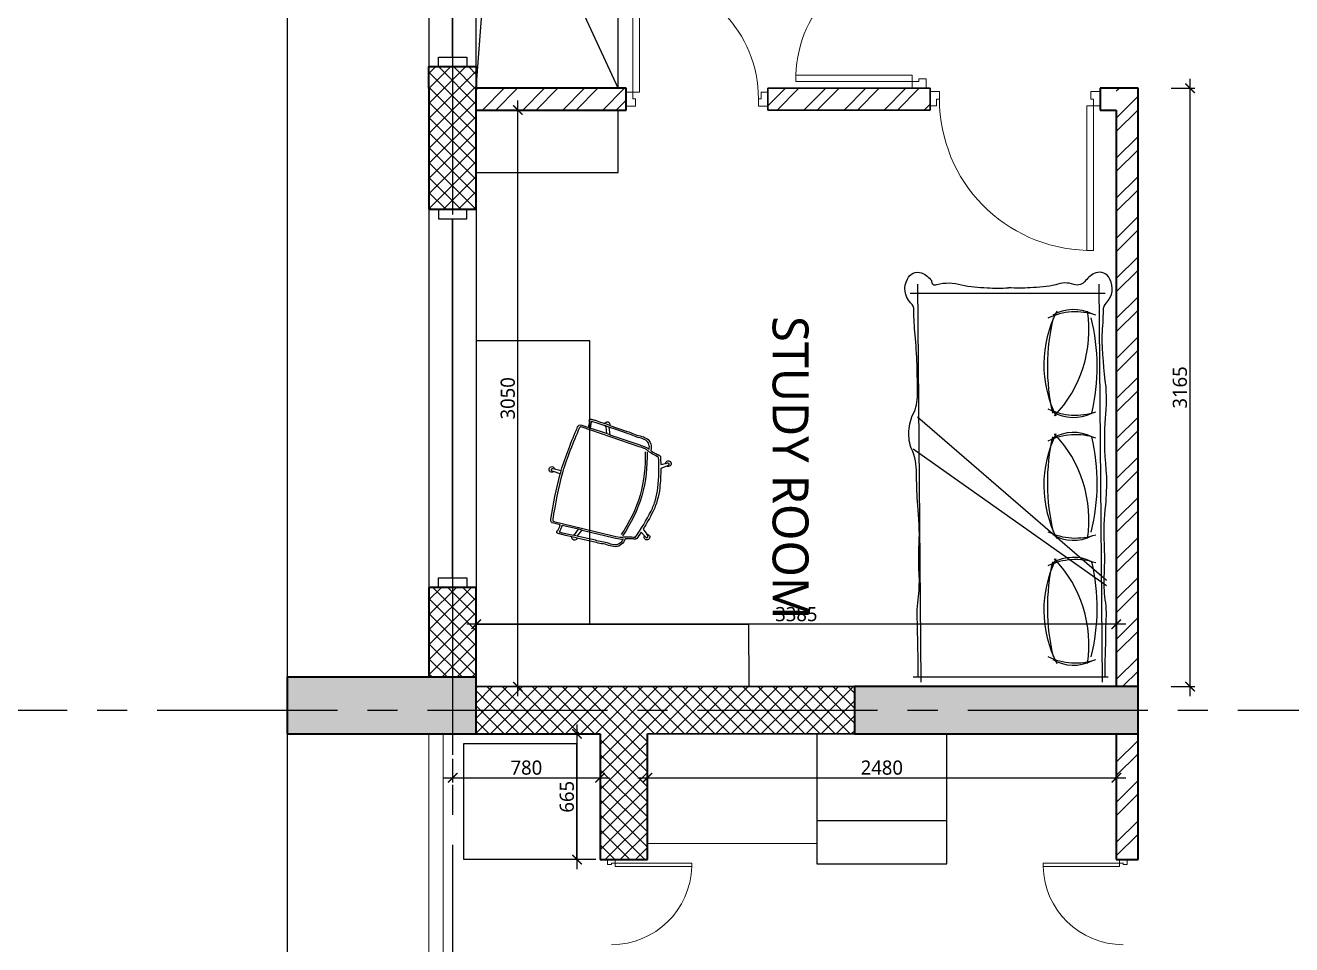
# Model space of a CAD drawing. Header units: millimetres. Extents: x -2409243 to -2334937, y -643723 to -441957.
# Drawn here: x -2398733 to -2392036, y -557372 to -552509 of the extents above; entities that cross this region are included whole.
import ezdxf

# ---------------------------------------------------------------- set-up
doc = ezdxf.new("R2010")
doc.units = ezdxf.units.MM
doc.header["$MEASUREMENT"] = 0
doc.header["$PDMODE"] = 67
doc.linetypes.add('CENTER2', pattern=[28.575, 19.05, -3.175, 3.175, -3.175])
doc.linetypes.add('DASHED', pattern=[0.75, 0.5, -0.25])
for name, color, linetype in [('A-Anno-Grid Lines', 154, 'Continuous'), ('A-Railing', 4, 'Continuous'), ('A-Sanitory', 181, 'Continuous'), ('A-Wall Patt', 8, 'Continuous'), ('A-Window', 4, 'Continuous'), ('S-Conc Patt', 9, 'Continuous'), ('TAGS', 7, 'Continuous')]:
    doc.layers.add(name, color=color, linetype=linetype)
for name, color, linetype, lineweight in [('A-Detail Lines', 8, 'Continuous', 25), ('A-Door', 4, 'Continuous', 9), ('A-DTLS-Elevation', 4, 'Continuous', 25), ('A-Wall Ele', 3, 'Continuous', 20), ('A-Wall Sec', 1, 'Continuous', 30), ('I-Kitchen App', 252, 'Continuous', 25), ('I-Slabs', 245, 'Continuous', 9), ('S-Concrete', 40, 'Continuous', 30)]:
    doc.layers.add(name, color=color, linetype=linetype, lineweight=lineweight)
doc.layers.add('I-Furniture', color=7, linetype='Continuous', lineweight=25, true_color=0xd17000)
doc.styles.get("Standard").update_dxf_attribs({"font": 'trebuc.ttf'})
doc.dimstyles.new('IIITD_WD_M @ 50', dxfattribs={"dimscale": 50, "dimtxt": 1.5, "dimasz": 1, "dimexe": 0.5, "dimexo": 0.25, "dimgap": 0.3, "dimtad": 1, "dimdec": 0, "dimrnd": 1, "dimzin": 0, "dimdsep": 46, "dimtxsty": 'Standard', "dimblk": 'ARCHTICK', "dimcen": 0.2, "dimdle": 1, "dimclrd": 1, "dimclre": 1, "dimclrt": 5, "dimadec": 0, "dimazin": 0, "dimtfac": 1, "dimtdec": 0, "dimtofl": 0, "dimtmove": 0, "dimatfit": 0, "dimfxl": 2, "dimfxlon": 1, "dimtolj": 1, "dimtzin": 0, "dimlwd": -1, "dimlwe": -1, "dimarcsym": 0})
pattern_1 = [(225, (-1562995.87, -758873.084), (39.7747564, -39.7747564), []), (315, (-1562995.87, -758873.084), (39.7747564, 39.7747564), [])]
pattern_2 = [(45, (-1562995.87, -758873.08), (-106.066017, 106.066017), []), (45, (-1562925.16, -758873.08), (-106.066017, 106.066017), [])]

# ---------------------------------------------------------------- blocks, each defined once
blk = doc.blocks.new('Cols Residences')
at = {"layer": 'S-Conc Patt'}
for points in [[(-25171.6, -3479.7), (-25171.6, -4479.7), (-24871.6, -4479.3), (-24871.6, -3479.3)], [(-25171.6, -6479.3), (-25171.6, -7979.3), (-24921.6, -7979.3), (-24921.6, -6479.3)]]:
    blk.add_hatch(color=256, dxfattribs=at).paths.add_polyline_path(points)
at = {"layer": 'S-Concrete', "lineweight": 35}
for points in [[(-25171.6, -3479.3), (-25171.6, -4479.3), (-24871.6, -4479.3), (-24871.6, -3479.3)], [(-25171.6, -6479.3), (-25171.6, -7979.3), (-24921.6, -7979.3), (-24921.6, -6479.3)]]:
    blk.add_lwpolyline(points, close=True, dxfattribs=at)
blk = doc.blocks.new('Win 2000 @ 300W')
at = {"layer": 'A-Window', "color": 2, "lineweight": 30}
blk.add_line((1950, -125), (50, -125), dxfattribs=at)
at = {"layer": 'A-Window'}
for points in [[(2000, 0), (0, 0)], [(0, -50), (50, -50), (50, -200), (0, -200)], [(2000, -50), (1950, -50), (1950, -200), (2000, -200)], [(2000, -250), (0, -250)]]:
    blk.add_lwpolyline(points, dxfattribs=at)
blk = doc.blocks.new('ABL_Door_S - 750 x 2100-5-3 Second Floor Lvl')
at = {"layer": 'A-Door', "color": 5, "lineweight": 18}
for p, q in [((-375, 37.5), (-325, 37.5)), ((-375, -37.5), (-375, 37.5)), ((-325, 37.5), (-325, -2.5)), ((325, 37.5), (325, -2.5)), ((375, 37.5), (325, 37.5)), ((375, -37.5), (375, 37.5)), ((-375, -37.5), (-340, -37.5)), ((-340, -2.5), (-325, -2.5)), ((-340, -37.5), (-340, -2.5)), ((-340, -37.5), (-340, -652.3)), ((-305, -37.5), (-340, -37.5)), ((-305, -37.5), (-305, -652.3)), ((340, -2.5), (325, -2.5)), ((340, -37.5), (340, -2.5)), ((375, -37.5), (340, -37.5))]:
    blk.add_line(p, q, dxfattribs=at)
blk.add_lwpolyline([(-340, -652.3), (-305, -652.3)], dxfattribs=at)
at = {"layer": 'A-Door', "lineweight": 18}
blk.add_arc((-325, -2.5), 650, 271.76323, 0, dxfattribs=at)
blk = doc.blocks.new('ABL_Door_S - 900 x 2100-6-3 Second Floor Lvl')
at = {"layer": 'A-Door', "color": 5, "lineweight": 18}
for p, q in [((-450, 37.5), (-400, 37.5)), ((-450, -37.5), (-450, 37.5)), ((-400, 37.5), (-400, -2.5)), ((400, 37.5), (400, -2.5)), ((450, 37.5), (400, 37.5)), ((450, -37.5), (450, 37.5)), ((-450, -37.5), (-415, -37.5)), ((-380, -37.5), (-450, -37.5)), ((-415, -2.5), (-400, -2.5)), ((-415, -37.5), (-415, -2.5)), ((-415, -37.5), (-415, -802.4)), ((-380, -37.5), (-380, -802.4)), ((415, -2.5), (400, -2.5)), ((415, -37.5), (415, -2.5)), ((450, -37.5), (415, -37.5))]:
    blk.add_line(p, q, dxfattribs=at)
blk.add_lwpolyline([(-380, -802.4), (-415, -802.4)], dxfattribs=at)
at = {"layer": 'A-Door', "lineweight": 18}
blk.add_arc((-400, -2.5), 800, 271.43254, 0, dxfattribs=at)
at = {"layer": 'A-Door', "color": 5, "lineweight": 18}
blk.add_arc((-400, -2.5), 800, 268.92564, 271.07436, dxfattribs=at)
blk = doc.blocks.new('Toilet Win')
at = {"layer": 'A-Window', "color": 2, "lineweight": 30}
blk.add_line((22742.1, -8048.1), (22742.1, -8548.1), dxfattribs=at)
at = {"layer": 'A-Window'}
for points in [[(22617.1, -7998.1), (22617.1, -8598.1)], [(22667.1, -7998.1), (22667.1, -8048.1), (22817.1, -8048.1), (22817.1, -7998.1)], [(22867.1, -7998.1), (22867.1, -8598.1)], [(22667.1, -8598.1), (22667.1, -8548.1), (22817.1, -8548.1), (22817.1, -8598.1)]]:
    blk.add_lwpolyline(points, dxfattribs=at)
blk = doc.blocks.new('Grid Residences')
at = {"layer": 'A-Anno-Grid Lines', "linetype": 'CENTER2', "ltscale": 50}
for p, q in [((-25046.6, 2923), (-25046.6, -27704.4)), ((12818.2, -4354.3), (-37818, -4354.3))]:
    blk.add_line(p, q, dxfattribs=at)
blk = doc.blocks.new('A$C38537BE3')
at = {"linetype": 'DASHED', "ltscale": 50}
for p, q in [((-65, -185), (-106.7, -185)), ((-65, -215), (-106.7, -215))]:
    blk.add_line(p, q, dxfattribs=at)
for points in [[(-211.7, -420.8), (-148.4, -400, 0.414214), (-106.7, -358.3), (-106.7, -41.7, 0.414214), (-148.4, 0), (-211.7, 20.8, 0.414214), (-253.4, -20.8), (-253.4, -379.2, 0.414214)], [(-211.7, -400), (-148.4, -379.2, 0.414214), (-127.5, -358.3), (-127.5, -41.7, 0.414214), (-148.4, -20.8), (-211.7, 0, 0.414214), (-232.5, -20.8), (-232.5, -379.2, 0.414214)]]:
    blk.add_lwpolyline(points, format="xyb", close=True, dxfattribs=at)
for points in [[(-45, 0), (465, 0), (465, -400), (-45, -400)], [(-30, -15), (450, -15), (450, -385), (-30, -385)]]:
    blk.add_lwpolyline(points, close=True)
blk.add_lwpolyline([(75, -111.7), (344.9, -118.2, -0.899983), (344.9, -280.5), (75.6, -288.2, -0.799392)], format="xyb", close=True)
blk.add_lwpolyline([(-45, -215), (-65, -215), (-65, -185), (-45, -185)])
at = {"layer": 'A-Detail Lines'}
blk.add_lwpolyline([(75.5, -116.7), (344.6, -123.2, -0.897689), (344.6, -275.5), (76.1, -283.2, -0.793494), (75.5, -116.7)], format="xyb", close=True, dxfattribs=at)
at = {"layer": 'S-Conc Patt'}
for p, q in [((75, -111.7), (75, -15)), ((85, -111.9), (85, -15)), ((95, -112.2), (95, -15)), ((105, -112.4), (105, -15)), ((115, -112.7), (115, -15)), ((125, -112.9), (125, -15)), ((135, -113.1), (135, -15)), ((145, -113.4), (145, -15)), ((155, -113.6), (155, -15)), ((165, -113.9), (165, -15)), ((175, -114.1), (175, -15)), ((185, -114.4), (185, -15)), ((195, -114.6), (195, -15)), ((205, -114.8), (205, -15)), ((215, -115.1), (215, -15)), ((225, -115.3), (225, -15)), ((235, -115.6), (235, -15)), ((245, -115.8), (245, -15)), ((255, -116), (255, -15)), ((265, -116.3), (265, -15)), ((275, -116.5), (275, -15)), ((285, -116.8), (285, -15)), ((295, -117), (295, -15)), ((305, -117.3), (305, -15)), ((315, -117.5), (315, -15)), ((325, -117.7), (325, -15)), ((335, -118), (335, -15)), ((345, -118.2), (345, -15)), ((345, -15), (345, -118.2)), ((75, -385), (75, -288)), ((85, -385), (85, -287.8)), ((95, -385), (95, -287.5)), ((105, -385), (105, -287.2)), ((115, -385), (115, -286.9)), ((125, -385), (125, -286.6)), ((135, -385), (135, -286.3)), ((145, -385), (145, -286.1)), ((155, -385), (155, -285.8)), ((165, -385), (165, -285.5)), ((175, -385), (175, -285.2)), ((185, -385), (185, -284.9)), ((195, -385), (195, -284.7)), ((205, -385), (205, -284.4)), ((215, -385), (215, -284.1)), ((225, -385), (225, -283.8)), ((235, -385), (235, -283.5)), ((245, -385), (245, -283.3)), ((255, -385), (255, -283)), ((265, -385), (265, -282.7)), ((275, -385), (275, -282.4)), ((285, -385), (285, -282.1)), ((295, -385), (295, -281.9)), ((305, -385), (305, -281.6)), ((315, -385), (315, -281.3)), ((325, -385), (325, -281)), ((335, -385), (335, -280.7)), ((345, -280.4), (345, -385)), ((345, -385), (345, -280.4))]:
    blk.add_line(p, q, dxfattribs=at)
blk = doc.blocks.new('basin13_pl')
for points in [[(-411.5, -1.9, -0.32431), (-228.7, 275.2, -0.074195), (-225.7, 275.6), (0, 262.4), (0, -262.4), (-222.7, -274.8, -0.082611), (-232.4, -273.1, -0.313325), (-411.5, -1.9)], [(-381.6, 0.6, -0.373947), (-169.4, 245.2, -0.252869), (-89.1, 186, -0.078211), (-62.6, 1.1, -0.070813), (-89.1, -186, -0.2542), (-169.4, -244.3, -0.371653), (-381.6, 0.6)]]:
    blk.add_lwpolyline(points, format="xyb", close=True)
at = {"lineweight": -2}
blk.add_circle((-122.5, 0.7), 28.8, dxfattribs=at)
blk = doc.blocks.new('Bt 3')
at = {"layer": 'A-Detail Lines'}
for points in [[(-7669.3, -2262.4), (-7598.6, -2333.1)], [(-7513.9, -2360.4), (-6919.3, -2262.4)], [(-7669.3, -3762.4), (-7567.1, -2418.4)], [(-7542.3, -2413.9), (-6919.3, -3762.4)]]:
    blk.add_lwpolyline(points, dxfattribs=at)
at = {"layer": 'A-Sanitory'}
blk.add_line((-6919.3, -3762.4), (-6919.3, -2207), dxfattribs=at)
blk.add_circle((-7563.3, -2368.5), 50, dxfattribs=at)
at = {"layer": 'A-Sanitory', "ltscale": 0.5, "xscale": -0.9999999999999992, "rotation": 270.0525914076156}
blk.add_blockref('basin13_pl', (-6494.3, -2227), dxfattribs=at)
at = {"layer": 'A-Sanitory', "xscale": 1.199999999999999, "yscale": 1.199999999999999, "zscale": 1.199999999999999, "rotation": 270}
blk.add_blockref('A$C38537BE3', (-5544.1, -2531.1), dxfattribs=at)
blk = doc.blocks.new('A$C3F9156EF')
at = {"layer": 'I-Furniture', "linetype": 'ByBlock'}
for p, q in [((-479.3, 0), (-495.9, 2105.2)), ((479.4, 0), (462.8, 2105.2)), ((-16.5, 2055.9), (-537.9, 2055.9)), ((493.7, 2055.9), (-16.5, 2055.9)), ((501.8, 537.7), (-498.2, 1402.9)), ((501.8, 510.6), (-521.4, 1233)), ((510.2, 27), (-521.4, 27))]:
    blk.add_line(p, q, dxfattribs=at)
for points in [[(-494.7, 27, -0.005203), (-494.2, 88.2, -0.00267), (-499, 316.8, -0.058958), (-492.4, 453.8, 0.038458), (-489.8, 577.5, -0.025508), (-489.8, 731.7, 0.039412), (-497.5, 937.7, -0.016498), (-503.2, 1087.7, 0.095063), (-523, 1220.1, -0.129887), (-543.7, 1316, -0.123513), (-522.4, 1416, 0.132991), (-499, 1522.8, 0.025093), (-510.9, 1838.2, -0.026504), (-517.7, 1966.8, 0.211134), (-534.6, 2007.8, -0.329446), (-551.6, 2132.6, -0.37589), (-477.3, 2165.9, -0.123892), (-424, 2124.5, 0.658136), (-396.5, 2104.1, -0.141351), (-265.7, 2101.6, 0.036442), (-130.7, 2086.6, 0.030598), (-16.5, 2086.7)], [(494.7, 27, 0.005203), (494.2, 88.2, 0.00267), (499, 316.8, 0.058958), (492.4, 453.8, -0.038458), (489.8, 577.5, 0.025508), (489.8, 731.7, -0.039412), (497.5, 937.7, 0.016498), (503.2, 1087.7, -0.037552), (493.7, 1372.5, 0.045167), (499, 1561.2, -0.028501), (477.9, 1838.2, 0.026504), (484.6, 1966.8, -0.211134), (501.5, 2007.8, 0.329446), (518.5, 2132.6, 0.37589), (444.2, 2165.9, 0.123892), (390.9, 2124.5, -0.342539), (328.4, 2104.1, 0.192958), (232.6, 2101.6, -0.036442), (97.7, 2086.6, -0.030598), (-16.5, 2086.7)]]:
    blk.add_lwpolyline(points, format="xyb", dxfattribs=at)
for centre, radius, start, end in [((772.7, 1680.3), 603.3, 152.13934, 206.76432), ((337.5, 1626.2), 333.4, 71.26446, 115.93249), ((-251.8, 1863.8), 659.9, 316.4, 8.58553), ((337.5, 1746.3), 333.4, 244.06751, 288.73554), ((772.7, 1042.2), 603.3, 153.23568, 207.86066), ((337.5, 976.3), 333.4, 71.26446, 115.93249), ((-251.8, 858.8), 659.9, 351.41447, 43.6), ((337.5, 1096.4), 333.4, 244.06751, 288.73554), ((772.7, 381.5), 603.3, 153.23568, 207.86066), ((337.5, 315.6), 333.4, 71.26446, 115.93249), ((-251.8, 198.1), 659.9, 351.41447, 43.6), ((337.5, 435.6), 333.4, 244.06751, 288.73554)]:
    blk.add_arc(centre, radius, start, end, dxfattribs=at)
at = {"layer": 'I-Furniture', "color": 0, "linetype": 'ByBlock'}
for centre, radius, start, end in [((326.8, 1752.9), 218.6, 63.51256, 120.27055), ((1284.7, 1667.9), 1096.3, 166.29127, 192.85731), ((-644.5, 1667.9), 1096.3, 347.14269, 13.70873), ((326.8, 1619.6), 218.6, 239.72945, 296.48744), ((1284.7, 1054.6), 1096.3, 167.14269, 193.70873), ((326.8, 1102.9), 218.6, 63.51256, 120.27055), ((-644.5, 1054.6), 1096.3, 346.29127, 12.85731), ((326.8, 969.7), 218.6, 239.72945, 296.48744), ((1284.7, 393.9), 1096.3, 167.14269, 193.70873), ((326.8, 442.2), 218.6, 63.51256, 120.27055), ((-644.5, 393.9), 1096.3, 346.29127, 12.85731), ((326.8, 309), 218.6, 239.72945, 296.48744)]:
    blk.add_arc(centre, radius, start, end, dxfattribs=at)
blk = doc.blocks.new('executive study table')
at = {"layer": 'I-Furniture'}
for p, q in [((-154.8, 570.5), (-132.8, 571.8)), ((-140.1, 567.4), (-138.6, 571.4)), ((-171.4, 533), (-152.1, 533.9)), ((-171.4, 7.1), (-152.1, 6.3)), ((-154.8, -30.4), (-132.8, -31.6)), ((-140.1, -27.3), (-138.6, -31.3))]:
    blk.add_line(p, q, dxfattribs=at)
for points in [[(-509.3, 270.1, -0.04406), (-503.5, 336.3, -0.026544), (-479.9, 437.2), (-506.4, 458, -3.638528), (-496.2, 469.6), (-474.1, 456.5, -0.010397), (-461.2, 495, -0.318214), (-451.9, 501.6, 0.043075), (-444.2, 502.2, 0.035302), (-412, 510, 0.013054), (-402.6, 513.2, -0.140274), (-393.2, 546.3, -0.187796), (-364.5, 567.7, -0.087841), (-327.1, 571.3, 0.059908), (-290.6, 572.8, -0.051364), (-253.8, 574.9), (-195.8, 578.2), (-157.3, 580.4, -1), (-129.2, 582), (-94.6, 584), (-77.1, 585, -0.040528), (-60.7, 584.6, 0.019703), (-50, 583.9, -0.367951), (-46, 580.2, -0.076399), (-46.1, 573.9, -0.223629), (-47.9, 571.3, -0.09063), (-48.4, 571.1, 0.435593), (-48.6, 570.8), (-49.6, 566.3, 0.041397), (-51.7, 551.8, 0.005779), (-52.3, 541.9, 0.01447), (-52.3, 538.4), (-15.2, 540.1, -0.416429), (3.3, 523.6, -0.025896), (23.2, 279.6), (60, 277.5, -3.543521), (59.1, 262.1), (23.2, 261.7, -0.026019), (3.3, 16.5, -0.416429), (-15.2, 0), (-52.3, 1.7, 0.01447), (-52.3, -1.7, 0.005779), (-51.7, -11.7, 0.041397), (-49.6, -26.2), (-48.6, -30.7, 0.435593), (-48.4, -31, -0.09063), (-47.9, -31.2, -0.223629), (-46.1, -33.7, -0.076399), (-46, -40.1, -0.367951), (-50, -43.7, 0.019703), (-60.7, -44.4, -0.040528), (-77.1, -44.8), (-94.6, -43.8), (-129.2, -41.8, -1), (-157.3, -40.2), (-195.8, -38), (-253.8, -34.7, -0.051364), (-290.6, -32.6, 0.059908), (-327.1, -31.2, -0.087841), (-364.5, -27.6, -0.187796), (-393.2, -6.1, -0.140274), (-402.6, 26.9, 0.013054), (-412, 30.2, 0.035302), (-444.2, 37.9, 0.043075), (-451.9, 38.6, -0.318214), (-461.2, 45.1, -0.010397), (-474.1, 83.6), (-496.2, 70.5, -3.638528), (-506.4, 82.2), (-479.9, 102.9, -0.026544), (-503.5, 203.8, -0.04406)], [(-154.8, 570.5), (-171.4, 533), (-338.7, 525.4, 0.002292), (-353, 524.7), (-376.5, 521.6, 0.066419), (-392.5, 517.3, -0.120179), (-384.7, 541, -0.187796), (-361.8, 558.1, -0.087841), (-327.9, 561.3, 0.059908), (-289, 562.9, -0.052112), (-253.7, 564.9), (-195.2, 568.2)], [(-152.1, 533.9), (-62.3, 538, -0.01546), (-62.3, 542.3, -0.005779), (-61.7, 552.4, -0.041397), (-59.4, 568.6), (-58.4, 572.5, -0.044554), (-58, 574.3, -0.006403), (-61.7, 574.6, 0.040528), (-76.6, 575), (-94, 574), (-132.8, 571.8, -0.154174), (-140.1, 567.4)], [(-499.3, 270.1, 0.04406), (-493.6, 205.6, 0.042095), (-451.8, 48.6, -0.042637), (-442.5, 47.8, -0.035302), (-409, 39.7, -0.026112), (-389.4, 32.4, 0.070764), (-375.2, 28.4), (-352.1, 25.4, 0.002232), (-338.2, 24.7), (-14.7, 10, 0.431435), (-6.7, 17.3, 0.026929), (13.4, 270.1, 0.026929), (-6.7, 522.8, 0.431435), (-14.7, 530.1), (-338.2, 515.4, 0.002232), (-352.1, 514.7), (-375.2, 511.7, 0.070764), (-389.4, 507.8, -0.026112), (-409, 500.4, -0.035302), (-442.5, 492.3, -0.042637), (-451.8, 491.6, 0.042095), (-493.6, 334.6, 0.04406)], [(-154.8, -30.4), (-171.4, 7.1), (-338.7, 14.7, -0.002292), (-353, 15.5), (-376.5, 18.5, -0.066419), (-392.5, 22.8, 0.120179), (-384.7, -0.8, 0.187796), (-361.8, -17.9, 0.087841), (-327.9, -21.2, -0.059908), (-289, -22.8, 0.052112), (-253.7, -24.7), (-195.2, -28.1)], [(-152.1, 6.3), (-62.3, 2.2, 0.01546), (-62.3, -2.1, 0.005779), (-61.7, -12.3, 0.041397), (-59.4, -28.5), (-58.4, -32.4, 0.044554), (-58, -34.1, 0.006403), (-61.7, -34.5, -0.040528), (-76.6, -34.8), (-94, -33.8), (-132.8, -31.6, 0.154174), (-140.1, -27.3)]]:
    blk.add_lwpolyline(points, format="xyb", close=True, dxfattribs=at)
for points in [[(-157.3, 580.4), (-129.2, 582)], [(-157.3, -40.2), (-129.2, -41.8)]]:
    blk.add_lwpolyline(points, dxfattribs=at)
for points in [[(-496.2, 469.6), (-505.3, 475, 0.915293), (-513.5, 463.6), (-506.4, 458)], [(-385.5, 38.8, -0.074007), (-424.7, 270.1, -0.074007), (-385.5, 501.3)], [(-375.9, 41.9, -0.073942), (-414.7, 270.1, -0.073942), (-375.9, 498.2)], [(23.4, 270.1, -0.000012), (23.4, 270, -0.000012)], [(60, 277.5), (69.1, 277, -0.745022), (68.1, 262.2), (59.1, 262.1)], [(-496.2, 70.5), (-505.3, 65.1, -0.915293), (-513.5, 76.6), (-506.4, 82.2)]]:
    blk.add_lwpolyline(points, format="xyb", dxfattribs=at)
at = {"layer": 'I-Furniture', "elevation": -950}
blk.add_lwpolyline([(23.6, 261.7, 0.001894), (23.2, 279.6, 0.000296)], format="xyb", dxfattribs=at)
blk = doc.blocks.new('A$C04D640A0')
blk.add_lwpolyline([(-443.9, -339.2), (243.1, -339.2), (243.1, 347.8), (-443.9, 347.8)], close=True)
at = {"layer": 'I-Kitchen App', "linetype": 'Continuous'}
blk.add_line((14.7, -339.2), (14.7, 347.8), dxfattribs=at)
blk = doc.blocks.new('A$C3D017468')
at = {"layer": 'A-Door', "color": 5, "lineweight": 18}
for p, q in [((19.1, 39.8), (19.1, 444.7)), ((37.6, 39.8), (37.6, 444.7)), ((0.5, 39.8), (19.1, 39.8)), ((0.5, 39.8), (0.5, 0)), ((37.6, 39.8), (0.5, 39.8)), ((0.5, 0), (27, 0)), ((19.1, 39.8), (19.1, 21.2)), ((19.1, 21.2), (27, 21.2)), ((27, 0), (27, 21.2))]:
    blk.add_line(p, q, dxfattribs=at)
blk.add_lwpolyline([(37.6, 444.7), (19.1, 444.7)], dxfattribs=at)
blk.add_arc((27, 21.2), 423.5, 88.92564, 91.07436, dxfattribs=at)
at = {"layer": 'A-Door', "lineweight": 18}
blk.add_arc((27, 21.2), 423.5, 0, 88.56746, dxfattribs=at)
blk = doc.blocks.new('_ArchTick')
at = {"color": 0, "linetype": 'ByBlock', "const_width": 0.15}
blk.add_lwpolyline([(-0.5, -0.5), (0.5, 0.5)], dxfattribs=at)
blk = doc.blocks.new('*D721')
at = {"layer": 'A-Railing', "color": 1}
for p, q in [((-2397347.7, -551787.2), (-2397347.7, -566232.2)), ((-2397247.7, -551837.2), (-2397372.7, -551837.2)), ((-2397247.7, -566182.2), (-2397372.7, -566182.2))]:
    blk.add_line(p, q, dxfattribs=at)
at = {"layer": 'Defpoints', "color": 0}
for p in [(-2396598.2, -551837.2), (-2397347.7, -566182.2), (-2396473.2, -566182.2)]:
    blk.add_point(p, dxfattribs=at)
at = {"layer": 'A-Railing', "color": 1, "xscale": 50, "yscale": 50, "zscale": 50}
for p, rotation in [((-2397347.7, -551837.2), 90), ((-2397347.7, -566182.2), 270)]:
    blk.add_blockref('_ArchTick', p, dxfattribs=dict(at, rotation=rotation))
at = {"layer": 'A-Railing', "color": 5, "insert": (-2397515.4, -559009.7), "char_height": 300, "attachment_point": 5, "rotation": 90}
blk.add_mtext('\\A1;14345', dxfattribs=at)
blk = doc.blocks.new('*D759')
at = {"layer": 'A-Railing', "color": 1}
for p, q in [((-2392573.4, -556057.2), (-2392573.4, -552792.2)), ((-2392673.4, -552842.2), (-2392548.4, -552842.2)), ((-2392673.4, -556007.2), (-2392548.4, -556007.2))]:
    blk.add_line(p, q, dxfattribs=at)
at = {"layer": 'Defpoints', "color": 0}
for p in [(-2392827.4, -552842.2), (-2392573.4, -552842.2), (-2392827.4, -556007.2)]:
    blk.add_point(p, dxfattribs=at)
at = {"layer": 'A-Railing', "color": 1, "xscale": 50, "yscale": 50, "zscale": 50}
for p, rotation in [((-2392573.4, -552842.2), 90), ((-2392573.4, -556007.2), 270)]:
    blk.add_blockref('_ArchTick', p, dxfattribs=dict(at, rotation=rotation))
at = {"layer": 'A-Railing', "color": 5, "insert": (-2392626.7, -554424.7), "char_height": 75, "attachment_point": 5, "rotation": 90}
blk.add_mtext('\\A1;3165', dxfattribs=at)
blk = doc.blocks.new('*D760')
at = {"layer": 'A-Railing', "color": 1}
for p, q in [((-2392913.2, -555677.2), (-2396397.7, -555677.2)), ((-2396347.7, -555777.2), (-2396347.7, -555652.2)), ((-2392963.2, -555777.2), (-2392963.2, -555652.2))]:
    blk.add_line(p, q, dxfattribs=at)
at = {"layer": 'Defpoints', "color": 0}
for p in [(-2396347.7, -555677.2), (-2396347.7, -556007.2), (-2392963.2, -556007.2)]:
    blk.add_point(p, dxfattribs=at)
at = {"layer": 'A-Railing', "color": 1, "xscale": 50, "yscale": 50, "zscale": 50, "rotation": 180}
blk.add_blockref('_ArchTick', (-2396347.7, -555677.2), dxfattribs=at)
at = {"layer": 'A-Railing', "color": 1, "xscale": 50, "yscale": 50, "zscale": 50}
blk.add_blockref('_ArchTick', (-2392963.2, -555677.2), dxfattribs=at)
at = {"layer": 'A-Railing', "color": 5, "insert": (-2394655.4, -555624), "char_height": 75, "attachment_point": 5}
blk.add_mtext('\\A1;3385', dxfattribs=at)
blk = doc.blocks.new('*D761')
at = {"layer": 'A-Railing', "color": 1}
for p, q in [((-2396128.3, -556057.2), (-2396128.3, -552907.2)), ((-2396228.3, -552957.2), (-2396103.3, -552957.2)), ((-2396228.3, -556007.2), (-2396103.3, -556007.2))]:
    blk.add_line(p, q, dxfattribs=at)
at = {"layer": 'Defpoints', "color": 0}
for p in [(-2396348.2, -552957.2), (-2396128.3, -552957.2), (-2396347.7, -556007.2)]:
    blk.add_point(p, dxfattribs=at)
at = {"layer": 'A-Railing', "color": 1, "xscale": 50, "yscale": 50, "zscale": 50}
for p, rotation in [((-2396128.3, -552957.2), 90), ((-2396128.3, -556007.2), 270)]:
    blk.add_blockref('_ArchTick', p, dxfattribs=dict(at, rotation=rotation))
at = {"layer": 'A-Railing', "color": 5, "insert": (-2396181.4, -554482.2), "char_height": 75, "attachment_point": 5, "rotation": 90}
blk.add_mtext('\\A1;3050', dxfattribs=at)
blk = doc.blocks.new('*D766')
at = {"layer": 'A-Railing', "color": 1}
for p, q in [((-2395443.2, -556389.1), (-2395443.2, -556514.1)), ((-2392963.2, -556389.1), (-2392963.2, -556514.1)), ((-2395493.2, -556489.1), (-2392913.2, -556489.1))]:
    blk.add_line(p, q, dxfattribs=at)
at = {"layer": 'Defpoints', "color": 0}
for p in [(-2395443.2, -556257.2), (-2392963.2, -556257.2), (-2392963.2, -556489.1)]:
    blk.add_point(p, dxfattribs=at)
at = {"layer": 'A-Railing', "color": 1, "xscale": 50, "yscale": 50, "zscale": 50, "rotation": 180}
blk.add_blockref('_ArchTick', (-2395443.2, -556489.1), dxfattribs=at)
at = {"layer": 'A-Railing', "color": 1, "xscale": 50, "yscale": 50, "zscale": 50}
blk.add_blockref('_ArchTick', (-2392963.2, -556489.1), dxfattribs=at)
at = {"layer": 'A-Railing', "color": 5, "insert": (-2394203.2, -556436), "char_height": 75, "attachment_point": 5}
blk.add_mtext('\\A1;2480', dxfattribs=at)
blk = doc.blocks.new('*D767')
at = {"layer": 'A-Railing', "color": 1}
for p, q in [((-2396473.2, -556389.1), (-2396473.2, -556514.1)), ((-2395693.2, -556389.1), (-2395693.2, -556514.1)), ((-2396523.2, -556489.1), (-2395643.2, -556489.1))]:
    blk.add_line(p, q, dxfattribs=at)
at = {"layer": 'Defpoints', "color": 0}
for p in [(-2396473.2, -556257.2), (-2395693.2, -556257.2), (-2395693.2, -556489.1)]:
    blk.add_point(p, dxfattribs=at)
at = {"layer": 'A-Railing', "color": 1, "xscale": 50, "yscale": 50, "zscale": 50, "rotation": 180}
blk.add_blockref('_ArchTick', (-2396473.2, -556489.1), dxfattribs=at)
at = {"layer": 'A-Railing', "color": 1, "xscale": 50, "yscale": 50, "zscale": 50}
blk.add_blockref('_ArchTick', (-2395693.2, -556489.1), dxfattribs=at)
at = {"layer": 'A-Railing', "color": 5, "insert": (-2396083.2, -556436), "char_height": 75, "attachment_point": 5}
blk.add_mtext('\\A1;780', dxfattribs=at)
blk = doc.blocks.new('*D768')
at = {"layer": 'A-Railing', "color": 1}
for p, q in [((-2395815.7, -556207.2), (-2395815.7, -556972.2)), ((-2395715.7, -556257.2), (-2395840.7, -556257.2)), ((-2395715.7, -556922.2), (-2395840.7, -556922.2))]:
    blk.add_line(p, q, dxfattribs=at)
at = {"layer": 'Defpoints', "color": 0}
for p in [(-2395693.2, -556257.2), (-2395815.7, -556922.2), (-2395693.2, -556922.2)]:
    blk.add_point(p, dxfattribs=at)
at = {"layer": 'A-Railing', "color": 1, "xscale": 50, "yscale": 50, "zscale": 50}
for p, rotation in [((-2395815.7, -556257.2), 90), ((-2395815.7, -556922.2), 270)]:
    blk.add_blockref('_ArchTick', p, dxfattribs=dict(at, rotation=rotation))
at = {"layer": 'A-Railing', "color": 5, "insert": (-2395869, -556589.7), "char_height": 75, "attachment_point": 5, "rotation": 90}
blk.add_mtext('\\A1;665', dxfattribs=at)

msp = doc.modelspace()

# ---------------------------------------------------------------- hatches: boundary and pattern name
at = {"layer": 'A-Wall Patt'}
h = msp.add_hatch(dxfattribs=at)
h.set_pattern_fill('ANSI32', color=256, scale=400, style=0)
h.set_pattern_definition([(45, (-2394847.65, -551068.29), (-106.066, 106.066), []), (45, (-2394776.94, -551068.29), (-106.066, 106.066), [])])
h.paths.add_polyline_path([(-2394063.2, -552092.2), (-2393948.2, -552092.2), (-2393948.2, -551308.2), (-2394063.2, -551308.2)])
h.paths.add_polyline_path([(-2393948.2, -552842.2), (-2394805.7, -552842.2), (-2394805.7, -552957.2), (-2393948.2, -552957.2)])
h = msp.add_hatch(dxfattribs=at)
h.set_pattern_fill('ANSI37', color=256, scale=450, angle=180, style=0)
h.set_pattern_definition(pattern_1)
h.paths.add_polyline_path([(-2396348.2, -552957.2), (-2396348.2, -552727.6), (-2396598.2, -552727.6), (-2396598.2, -553482.2), (-2396348.2, -553482.2)])
h = msp.add_hatch(dxfattribs=at)
h.set_pattern_fill('ANSI32', color=256, scale=400, style=0)
h.set_pattern_definition(pattern_2)
h.paths.add_polyline_path([(-2396347.2, -552842.5), (-2396347.2, -552957.2), (-2395555.7, -552957.2), (-2395555.7, -552842.2)])
h = msp.add_hatch(dxfattribs=at)
h.set_pattern_fill('ANSI32', color=256, scale=400, style=0)
h.set_pattern_definition(pattern_2)
h.paths.add_polyline_path([(-2392848.2, -552842.2), (-2392963.2, -552842.2), (-2392963.2, -552957.2), (-2392963.2, -556007.2), (-2392848.2, -556007.2)])
h = msp.add_hatch(dxfattribs=at)
h.set_pattern_fill('ANSI37', color=256, scale=450, angle=180, style=0)
h.set_pattern_definition(pattern_1)
h.paths.add_polyline_path([(-2396598.2, -555957.2), (-2396348.2, -555957.2), (-2396348.2, -555482.2), (-2396598.2, -555482.2)])
h = msp.add_hatch(dxfattribs=at)
h.set_pattern_fill('ANSI37', color=256, scale=450, angle=180, style=0)
h.set_pattern_definition(pattern_1)
h.paths.add_polyline_path([(-2395443.2, -556922.2), (-2395443.2, -556257.2), (-2394348.2, -556257.2), (-2394348.2, -556007.2), (-2395443.2, -556007.2), (-2396347.7, -556007.2), (-2396347.7, -556257.2), (-2395693.2, -556257.2), (-2395693.2, -556922.2)])
h = msp.add_hatch(dxfattribs=at)
h.set_pattern_fill('ANSI32', color=256, scale=400, style=0)
h.set_pattern_definition([(45, (-2520976.42, -549080.13), (-106.06602, 106.06602), []), (45, (-2520905.7, -549080.13), (-106.06602, 106.06602), [])])
h.paths.add_polyline_path([(-2392848.2, -556257.2), (-2392963.2, -556257.2), (-2392963.2, -556922.2), (-2392848.2, -556922.2)])

# ---------------------------------------------------------------- linework, layer by layer
at = {"layer": 'A-Wall Ele'}
for p, q in [((-2396598.2, -561007.2), (-2396598.2, -556257.2)), ((-2396523.2, -561007.2), (-2396523.2, -556257.2))]:
    msp.add_line(p, q, dxfattribs=at)
at = {"layer": 'A-Wall Sec', "lineweight": 35}
for p, q in [((-2396598.2, -552842.2), (-2396598.2, -553482.2)), ((-2396348.2, -553482.2), (-2396348.2, -552842.2)), ((-2395555.7, -552842.2), (-2396348.2, -552842.2)), ((-2395555.7, -552957.2), (-2395555.7, -552842.2)), ((-2392848.2, -552842.2), (-2393048.2, -552842.2)), ((-2393048.2, -552842.2), (-2393048.2, -552957.2)), ((-2392848.2, -556007.2), (-2392848.2, -552842.2)), ((-2396348.2, -552957.2), (-2395555.7, -552957.2)), ((-2393048.2, -552957.2), (-2392963.2, -552957.2)), ((-2392963.2, -552957.2), (-2392963.2, -556007.2)), ((-2396598.2, -553482.2), (-2396348.2, -553482.2)), ((-2396598.2, -555482.2), (-2396598.2, -555957.2)), ((-2396348.2, -555482.2), (-2396598.2, -555482.2)), ((-2396348.2, -555957.2), (-2396348.2, -555482.2)), ((-2396347.7, -556257.2), (-2395693.2, -556257.2)), ((-2395693.2, -556257.2), (-2395693.2, -556922.2)), ((-2395443.2, -556922.2), (-2395443.2, -556257.2)), ((-2392963.2, -556257.2), (-2392963.2, -556922.2)), ((-2392848.2, -556922.2), (-2392848.2, -556257.2)), ((-2395693.2, -556922.2), (-2395443.2, -556922.2)), ((-2392963.2, -556922.2), (-2392848.2, -556922.2))]:
    msp.add_line(p, q, dxfattribs=at)
at = {"layer": 'A-Wall Sec'}
for p, q in [((-2394348.2, -556007.2), (-2396347.7, -556007.2)), ((-2395443.2, -556257.2), (-2394348.2, -556257.2))]:
    msp.add_line(p, q, dxfattribs=at)
at = {"layer": 'A-Wall Sec', "lineweight": 35}
msp.add_lwpolyline([(-2396598.2, -552842.2), (-2396598.2, -552727.6), (-2396348.2, -552727.6), (-2396348.2, -552842.2)], dxfattribs=at)
at = {"layer": 'A-Wall Sec'}
msp.add_lwpolyline([(-2393948.2, -552957.2), (-2394805.7, -552957.2), (-2394805.7, -552842.2), (-2393948.2, -552842.2), (-2393948.2, -552957.2)], dxfattribs=at)
at = {"layer": 'I-Furniture'}
for points in [[(-2396348.2, -553287.2), (-2395597.7, -553287.2), (-2395597.7, -552957.2)], [(-2395747.7, -555677.2), (-2395747.7, -554177.2), (-2396348.2, -554177.2)], [(-2396347.7, -555677.2), (-2394907.6, -555677.2), (-2394907.5, -556007.2)]]:
    msp.add_lwpolyline(points, dxfattribs=at)
at = {"layer": 'I-Kitchen App'}
msp.add_lwpolyline([(-2395815.7, -556919), (-2395815.7, -556309), (-2396415.7, -556309), (-2396415.7, -556919)], close=True, dxfattribs=at)
at = {"layer": 'I-Slabs'}
msp.add_lwpolyline([(-2395443.2, -556837.2), (-2394546.7, -556837.2)], dxfattribs=at)

# ---------------------------------------------------------------- block references
at = {"layer": 'A-Anno-Grid Lines', "rotation": 90}
msp.add_blockref('Grid Residences', (-2400827.4, -531085.6), dxfattribs=at)
at = {"layer": 'A-Detail Lines'}
msp.add_blockref('Bt 3', (-2388678.8, -549080.1), dxfattribs=at)
at = {"layer": 'A-Door', "xscale": -1}
for name, p, rotation in [('ABL_Door_S - 750 x 2100-5-3 Second Floor Lvl', (-2394005.7, -552467.2), 270), ('ABL_Door_S - 750 x 2100-5-3 Second Floor Lvl', (-2395180.7, -552899.7), 180), ('A$C3D017468', (-2392905.6, -556921.6), 90)]:
    msp.add_blockref(name, p, dxfattribs=dict(at, rotation=rotation))
msp.add_blockref('ABL_Door_S - 900 x 2100-6-3 Second Floor Lvl', (-2393498.5, -552897.2), dxfattribs=at)
at = {"layer": 'A-Door', "rotation": 270}
msp.add_blockref('A$C3D017468', (-2395653.5, -556921.6), dxfattribs=at)
at = {"layer": 'A-DTLS-Elevation', "rotation": 90}
msp.add_blockref('Win 2000 @ 300W', (-2396598.2, -555482.2), dxfattribs=at)
at = {"layer": 'A-Wall Ele', "xscale": -1, "rotation": 180}
msp.add_blockref('Toilet Win', (-2419215.2, -560725.6), dxfattribs=at)
at = {"layer": 'I-Furniture'}
msp.add_blockref('A$C3F9156EF', (-2393516.2, -555984.2, -450), dxfattribs=at)
at = {"layer": 'I-Furniture', "rotation": 163.7977038952571}
msp.add_blockref('executive study table', (-2395804.4, -554620, -500), dxfattribs=at)
at = {"layer": 'I-Kitchen App', "rotation": 270}
msp.add_blockref('A$C04D640A0', (-2394207.5, -556701.1), dxfattribs=at)
at = {"layer": 'S-Concrete', "rotation": 90}
msp.add_blockref('Cols Residences', (-2400827.4, -531085.6), dxfattribs=at)

# ---------------------------------------------------------------- texts
at = {"layer": 'TAGS'}
msp.add_text('STUDY ROOM', height=189.95, rotation=270, dxfattribs=at).set_placement((-2394781, -554047.6))

# ---------------------------------------------------------------- dimensions: what is measured, and where the dimension line sits
at = {"layer": 'A-Railing'}
for base, p1, p2, override, picture, middle in [((-2397347.7, -566182.2), (-2396598.2, -551837.2), (-2396473.2, -566182.2), {"dimtxt": 6, "dimarcsym": 1}, '*D721', (-2397515.4, -559009.7)), ((-2392573.4, -552842.2), (-2392827.4, -556007.2), (-2392827.4, -552842.2), {"dimarcsym": 1}, '*D759', (-2392626.7, -554424.7)), ((-2396128.3, -552957.2), (-2396347.7, -556007.2), (-2396348.2, -552957.2), {"dimarcsym": 1}, '*D761', (-2396181.4, -554482.2)), ((-2395815.7, -556922.2), (-2395693.2, -556257.2), (-2395693.2, -556922.2), {"dimarcsym": 1}, '*D768', (-2395869, -556589.7))]:
    dim = msp.add_linear_dim(base=base, p1=p1, p2=p2, angle=90, dimstyle='IIITD_WD_M @ 50', override=override, dxfattribs=at)
    dim.commit()
    dim.dimension.update_dxf_attribs({"geometry": picture, "text_midpoint": middle})
for base, p1, p2, picture, middle in [((-2396347.7272, -555677.1514), (-2392963.1696, -556007.1514), (-2396347.7272, -556007.1514), '*D760', (-2394655.4484, -555623.9948)), ((-2395693.2, -556489.1), (-2396473.2, -556257.2), (-2395693.2, -556257.2), '*D767', (-2396083.2, -556436)), ((-2392963.2, -556489.1), (-2395443.2, -556257.2), (-2392963.2, -556257.2), '*D766', (-2394203.2, -556436))]:
    dim = msp.add_linear_dim(base=base, p1=p1, p2=p2, dimstyle='IIITD_WD_M @ 50', override={"dimarcsym": 1}, dxfattribs=at)
    dim.commit()
    dim.dimension.update_dxf_attribs({"geometry": picture, "text_midpoint": middle})

doc.saveas('drawing.dxf')
